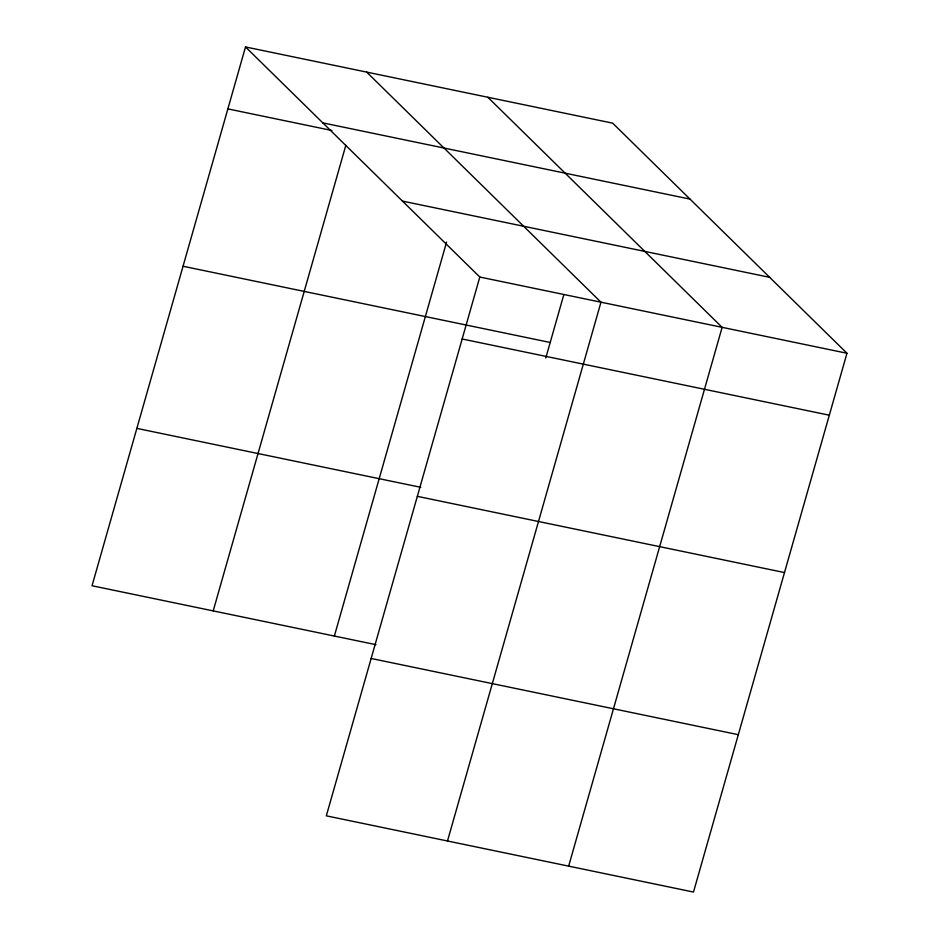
<?xml version="1.0" encoding="UTF-8"?>
<svg xmlns="http://www.w3.org/2000/svg" width="939" height="939" viewBox="0 0 939 939"><rect width="100%" height="100%" fill="white"/><g stroke="black" fill="none" stroke-linecap="round" stroke-linejoin="round"><path stroke-width="1.41" d="M245.513 46.95L479.806 277.04L326.326 815.838L693.487 892.05L846.966 353.252L612.674 123.162L245.513 46.95L92.034 585.748L375.976 644.682M213.2 610.902L345.834 145.287M334.366 636.043L446.577 242.098M545.782 357.982L563.811 294.705M447.492 840.98L600.972 302.194L366.68 72.103M568.647 866.134L722.126 327.347L487.846 97.257M322.828 122.88L689.989 199.091M227.872 108.901L331.925 130.498M402.491 201.11L769.651 277.322M479.806 277.04L846.966 353.252M183.046 266.253L550.207 342.477M462.152 338.991L829.325 415.202M136.859 428.384L420.801 487.329M417.339 496.344L784.499 572.567M371.151 658.474L738.312 734.685"/></g></svg>
